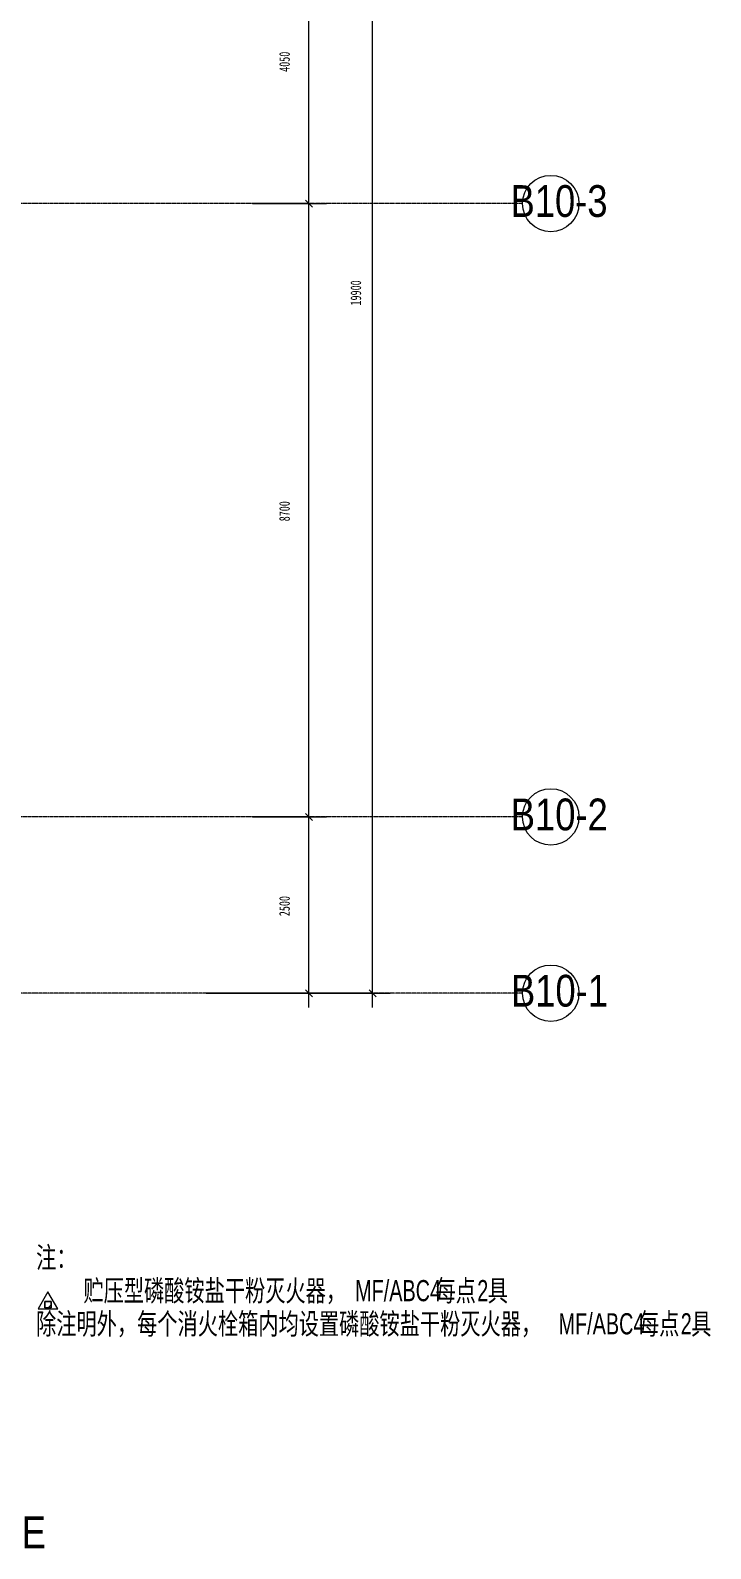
# Model space of a CAD drawing. Header units: millimetres. Extents: x 147592 to 201688, y -27981 to 8299.
# Drawn here: x 192043 to 201688, y -27777 to -6244 of the extents above; entities that cross this region are included whole.
import ezdxf

# ---------------------------------------------------------------- set-up
doc = ezdxf.new("R2010")
doc.units = ezdxf.units.MM
doc.linetypes.add('轴网线', pattern=[22.24, 12.7, -3.18, 3.18, -3.18])
for name, color, linetype, lineweight in [('A-____-____-DIMS', 7, 'Continuous', 5), ('A-____-____-DIMS-100', 7, 'Continuous', 5), ('A-DETL-____-OTLN', 7, 'Continuous', 5), ('A-DETL-____-THIN', 7, 'Continuous', 5), ('A-DETL-GENF-OTLN', 7, 'Continuous', 5), ('G-____-____-TEXT', 7, 'Continuous', 5), ('S-GRID-____-IDEN', 7, 'Continuous', 5), ('S-GRID-____-OTLN', 7, 'Continuous', 5)]:
    doc.layers.add(name, color=color, linetype=linetype, lineweight=lineweight)
doc.styles.add('TJ_FangSong', font='', dxfattribs={"width": 0.7, "height": 300})
doc.styles.add('TJ_FangSong_Narrow', font='', dxfattribs={"height": 450})
doc.styles.add('仿宋_1', font='', dxfattribs={"width": 0.7, "height": 150})
doc.styles.get('TJ_FangSong').set_extended_font_data('TJ_FangSong')
doc.styles.get('TJ_FangSong_Narrow').set_extended_font_data('TJ_FangSong_Narrow')
doc.styles.get('仿宋_1').set_extended_font_data('FangSong')
doc.dimstyles.new('对角线_-_1_5mm_仿宋', dxfattribs={"dimscale": 304.8, "dimtxt": 193.128667, "dimasz": 0.328084, "dimexe": 0.82021, "dimexo": 0.0625, "dimgap": 0.065617, "dimtad": 1, "dimdec": 0, "dimdsep": 46, "dimtxsty": '仿宋_1', "dimblk1": 'OBLIQUE', "dimblk2": 'OBLIQUE', "dimsah": 1, "dimcen": 0.09, "dimdle": 0.656168, "dimazin": 0, "dimtfac": 1, "dimtdec": 4, "dimtix": 1, "dimtmove": 2, "dimatfit": 3, "dimfxl": 2.624672, "dimfxlon": 1, "dimtvp": 1, "dimtolj": 1, "dimtzin": 0, "dimarcsym": 2})

# ---------------------------------------------------------------- blocks, each defined once
blk = doc.blocks.new('DIMBLOCK1-二层给排水_消防平面图')
at = {"layer": 'A-____-____-DIMS-100', "color": 173, "true_color": 0x5151ff}
for p, q in [((195193, -17400), (196243, -17400)), ((195993, -17400), (195193, -17400)), ((195993, -17400), (195943, -17350)), ((195993, -20100), (195993, -17400)), ((195993, -17400), (196043, -17450)), ((195193, -19900), (196243, -19900)), ((195993, -19900), (195193, -19900)), ((195993, -19900), (195943, -19850)), ((195993, -19900), (196043, -19950))]:
    blk.add_line(p, q, dxfattribs=at)
at = {"layer": 'A-____-____-DIMS-100', "color": 0, "insert": (195571, -18807), "char_height": 150, "width": 377.27, "attachment_point": 1, "rotation": 90, "line_spacing_factor": 0.898273, "style": '仿宋_1'}
blk.add_mtext('2500', dxfattribs=at)
blk = doc.blocks.new('_Oblique')
at = {"color": 0, "linetype": 'ByBlock', "lineweight": -2}
blk.add_line((-0.5, -0.5), (0.5, 0.5), dxfattribs=at)
blk = doc.blocks.new('DIMBLOCK2-二层给排水_消防平面图')
at = {"layer": 'A-____-____-DIMS-100', "color": 173, "true_color": 0x5151ff}
for p, q in [((195193, -8700), (196243, -8700)), ((195993, -8700), (195193, -8700)), ((195993, -8700), (195943, -8650)), ((195993, -17400), (195993, -8700)), ((195993, -8700), (196043, -8750)), ((195193, -17400), (196243, -17400)), ((195993, -17400), (195193, -17400)), ((195993, -17400), (195943, -17350)), ((195993, -17400), (196043, -17450))]:
    blk.add_line(p, q, dxfattribs=at)
at = {"layer": 'A-____-____-DIMS-100', "color": 0, "insert": (195571, -13207), "char_height": 150, "width": 377.27, "attachment_point": 1, "rotation": 90, "line_spacing_factor": 0.898273, "style": '仿宋_1'}
blk.add_mtext('8700', dxfattribs=at)
blk = doc.blocks.new('DIMBLOCK3-二层给排水_消防平面图')
at = {"layer": 'A-____-____-DIMS-100', "color": 173, "true_color": 0x5151ff}
for p, q in [((195193, -4650), (196243, -4650)), ((195993, -4650), (195193, -4650)), ((195993, -4650), (195943, -4600)), ((195993, -8700), (195993, -4650)), ((195993, -4650), (196043, -4700)), ((195193, -8700), (196243, -8700)), ((195993, -8700), (195193, -8700)), ((195993, -8700), (195943, -8650)), ((195993, -8700), (196043, -8750))]:
    blk.add_line(p, q, dxfattribs=at)
at = {"layer": 'A-____-____-DIMS-100', "color": 0, "insert": (195571, -6832), "char_height": 150, "width": 377.27, "attachment_point": 1, "rotation": 90, "line_spacing_factor": 0.898273, "style": '仿宋_1'}
blk.add_mtext('4050', dxfattribs=at)
blk = doc.blocks.new('DIMBLOCK5-二层给排水_消防平面图')
at = {"layer": 'A-____-____-DIMS-100', "color": 173, "true_color": 0x5151ff}
for p, q in [((196895, 0), (196845, 50)), ((196895, -20100), (196895, 200)), ((193843, 0), (197145, 0)), ((196895, 0), (193843, 0)), ((196895, 0), (196945, -50)), ((194535, -19900), (197145, -19900)), ((196895, -19900), (194535, -19900)), ((196895, -19900), (196845, -19850)), ((196895, -19900), (196945, -19950))]:
    blk.add_line(p, q, dxfattribs=at)
at = {"layer": 'A-____-____-DIMS-100', "color": 0, "insert": (196582, -10146), "char_height": 150, "width": 471.59, "attachment_point": 1, "rotation": 90, "line_spacing_factor": 0.898273, "style": '仿宋_1'}
blk.add_mtext('19900', dxfattribs=at)
blk = doc.blocks.new('轴网 - R4_0-512320-二层给排水_消防平面图')
at = {"layer": 'S-GRID-____-IDEN', "color": 173, "true_color": 0x5151ff}
blk.add_circle((0, 0), 4, dxfattribs=at)
blk = doc.blocks.new('YXQH_AR_B9-20_rvt-1-二层给排水_消防平面图')
at = {"layer": 'S-GRID-____-OTLN', "color": 173, "linetype": '轴网线', "true_color": 0x5151ff}
for p, q in [((199020.5, -8700), (148525.8, -8700)), ((199020.5, -17400), (148525.8, -17400)), ((199020.5, -19900), (148525.8, -19900))]:
    blk.add_line(p, q, dxfattribs=at)
at = {"color": 251, "lineweight": 5, "true_color": 0x515151, "xscale": 99.99999999999993, "yscale": 99.99999999999993, "zscale": 99.99999999999993, "rotation": 89.99999999999984}
for p in [(199420.5, -8700), (199420.5, -17400), (199420.5, -19900)]:
    blk.add_blockref('轴网 - R4_0-512320-二层给排水_消防平面图', p, dxfattribs=at)
at = {"layer": 'S-GRID-____-IDEN', "color": 251, "true_color": 0x515151, "char_height": 450, "attachment_point": 1, "style": 'TJ_FangSong_Narrow'}
for s, insert, width in [('B10-3', (198850.7, -8439.4), 1370.886), ('B10-2', (198854.2, -17139.4), 1362.869), ('B10-1', (198857.2, -19639.4), 1354.852), ('B10-E', (190831.7, -27320.7), 1370.886)]:
    blk.add_mtext(s, dxfattribs=dict(at, insert=insert, width=width))
at = {"layer": 'A-____-____-DIMS', "color": 173, "true_color": 0x5151ff}
for base, p1, p2, override, picture, middle in [((196894.9, 0), (194534.8, -19900), (193843.3, 0), {"dimpost": '<>', "dimfxl": 19912.010816}, 'DIMBLOCK5-二层给排水_消防平面图', (196681.5, -9910.7)), ((195993.3, -4650), (195193.3, -8700), (195193.3, -4650), {"dimpost": '<>', "dimfxl": 4050}, 'DIMBLOCK3-二层给排水_消防平面图', (195671.3, -6643.6)), ((195993.3, -8700), (195193.3, -17400), (195193.3, -8700), {"dimpost": '<>', "dimfxl": 8700}, 'DIMBLOCK2-二层给排水_消防平面图', (195671.3, -13018.6)), ((195993.3, -17400), (195193.3, -19900), (195193.3, -17400), {"dimpost": '<>', "dimfxl": 2500}, 'DIMBLOCK1-二层给排水_消防平面图', (195671.3, -18618.6))]:
    dim = blk.add_linear_dim(base=base, p1=p1, p2=p2, angle=90, dimstyle='对角线_-_1_5mm_仿宋', override=override, dxfattribs=at)
    dim.commit()
    dim.dimension.update_dxf_attribs({"geometry": picture, "text_midpoint": middle, "dimtype": 160, "text_rotation": 90})

msp = doc.modelspace()

# ---------------------------------------------------------------- hatches: boundary and pattern name
at = {"layer": 'A-DETL-GENF-OTLN'}
h = msp.add_hatch(dxfattribs=at)
h.set_pattern_fill('FP_177', color=256, style=0, pattern_type=2)
h.set_pattern_definition([(45, (0, 0), (-70.71068, 70.71068), [])])
h.paths.add_polyline_path([(192337, -24360), (192337, -24270), (192247, -24270), (192247, -24360)], flags=0)

# ---------------------------------------------------------------- linework, layer by layer
at = {"layer": 'A-DETL-____-OTLN'}
for p, q in [((192292, -24135), (192154, -24375)), ((192247, -24270), (192337, -24270)), ((192247, -24360), (192247, -24270)), ((192430, -24375), (192292, -24135)), ((192337, -24270), (192337, -24360)), ((192154, -24375), (192430, -24375)), ((192337, -24360), (192247, -24360))]:
    msp.add_line(p, q, dxfattribs=at)
at = {"layer": 'A-DETL-____-THIN'}
for p, q in [((192337, -24270), (192247, -24270)), ((192247, -24270), (192247, -24360)), ((192337, -24360), (192337, -24270)), ((192247, -24360), (192337, -24360))]:
    msp.add_line(p, q, dxfattribs=at)

# ---------------------------------------------------------------- block references
at = {"lineweight": 5}
msp.add_blockref('YXQH_AR_B9-20_rvt-1-二层给排水_消防平面图', (0, 0), dxfattribs=at)

# ---------------------------------------------------------------- texts
at = {"layer": 'G-____-____-TEXT', "char_height": 300, "attachment_point": 1, "style": 'TJ_FangSong'}
for s, insert, width in [('注：', (192124, -23498), 718.31), ('贮压型磷酸铵盐干粉灭火器，', (192795, -23968), 4669.03), ('MF/ABC4 ', (196648, -23968), 1380.51), ('每点', (197787, -23968), 718.31), ('\\fTJ_FangSong|b0|i0|c134|p2|;\\W.7;2', (198379, -23968), 179.58), ('\\fTJ_FangSong|b0|i0|c134|p2|;\\W.7;具', (198528, -23968), 359.16), ('除注明外，每个消火栓箱内均设置磷酸铵盐干粉灭火器，', (192124, -24438), 8978.9), ('MF/ABC4 ', (199532, -24438), 1380.51), ('每点', (200671, -24438), 718.31), ('\\fTJ_FangSong|b0|i0|c134|p2|;\\W.7;2', (201264, -24438), 179.58), ('\\fTJ_FangSong|b0|i0|c134|p2|;\\W.7;具', (201412, -24438), 359.16)]:
    msp.add_mtext(s, dxfattribs=dict(at, insert=insert, width=width))

doc.saveas('drawing.dxf')
